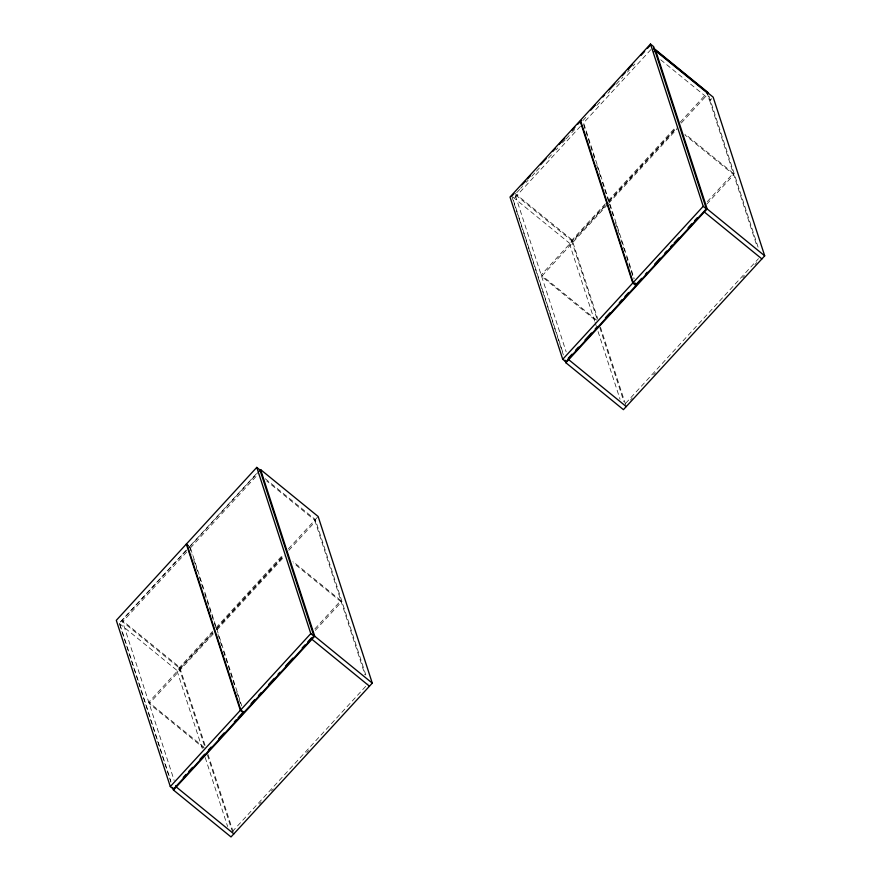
<?xml version="1.0" encoding="UTF-8"?>
<svg xmlns="http://www.w3.org/2000/svg" width="881" height="881" viewBox="0 0 881 881"><rect width="100%" height="100%" fill="white"/><g stroke="black" fill="none" stroke-linecap="round" stroke-linejoin="round"><path stroke-width="0.66" stroke-dasharray="4.41 3.3" d="M185.792 550.647L119.431 622.911L170.892 781.282M256.239 473.945L189.878 546.209L241.757 705.89M170.925 782.24L119.32 623.418L188.105 548.533M189.03 547.519L257.77 472.668M186.706 551.98L122.613 621.766L180.153 668.679L212.673 633.274M190.428 547.938L258.232 474.099M519.68 189.415L515.044 194.481L572.584 241.383L607.879 202.949M520.616 188.413L522.466 186.387M526.188 182.345L528.038 180.319M531.761 176.266L535.472 172.224M536.408 171.211L540.119 167.17M548.478 158.062L552.2 154.021M555.911 149.968L557.772 147.953M562.408 142.898L565.206 139.859M566.131 138.846L570.778 133.791M571.703 132.778L576.35 127.723M582.848 120.642L587.495 115.587M596.778 105.467L601.426 100.412M607.934 93.331L609.784 91.305M616.293 84.224L622.79 77.143M627.437 72.088L629.298 70.073M633.01 66.02L634.871 63.994M580.425 126.313L513.149 199.58L563.322 353.997M650.872 49.622L583.585 122.877L634.188 278.605M202.245 748.432L176.872 670.32L212.552 631.413M215.922 627.801L283.153 554.534M288.373 548.907L317.435 517.268M594.675 321.136L569.291 243.024L607.416 201.518M608.342 200.505L675.573 127.238M680.22 122.184L707.74 92.274M212.85 632.437L148.757 702.234L204.183 747.407M216.572 628.395L283.451 555.57M605.28 205.141L541.176 274.938L596.613 320.111M608.991 201.099L675.87 128.274M216.385 629.232L283.264 556.407M288.836 550.328L315.783 521.001L266.767 481.048M608.804 201.936L676.619 128.097M681.266 123.043L708.203 93.705M213.312 633.868L149.219 703.655L203.588 747.969M217.034 629.816L284.838 555.988M607.593 204.546L541.65 276.359L596.008 320.673M608.529 203.533L677.269 128.692M711.727 98.672L710.317 100.214L660.232 59.39M314.869 628.924L340.87 600.611L292.91 561.505M707.289 201.628L733.3 173.315L685.33 134.209M315.332 630.356L341.343 602.031L293.373 562.937M706.826 204.073L733.763 174.735L684.724 134.771M232.32 831.598L367.95 683.92M625.675 403.289L758.508 258.651M259.377 804.122L261.239 802.106M271.458 790.973L273.308 788.958M306.753 752.539L308.614 750.513M630.444 400.095L632.294 398.069M653.658 374.81L655.519 372.784M742.837 277.702L744.698 275.687M754.918 264.553L756.768 262.538M514.57 193.049L572.121 239.951L597.924 319.363M512.819 196.992L569.291 243.024M265.236 478.746L315.31 519.57L366.078 675.782M119.32 623.418L176.872 670.32M709.051 96.304L758.464 248.376M707.157 92.857L756.988 246.228M583.618 124.617L595.104 159.946M596.8 165.188L600.622 176.96M602.329 182.191L613.804 217.53M615.511 222.761L619.332 234.533M621.039 239.775L624.86 251.548M626.567 256.778L633.791 279.024M600.457 327.159L625.84 405.282M571.538 240.524L597.296 319.814M599.829 327.611L623.902 401.703M595.093 322.435L596.36 326.344M598.056 331.553L620.048 399.247M515.418 195.648L566.175 351.871M511.751 196.122L557.012 335.419M557.431 336.718L563.355 354.944M314.737 520.153L364.987 674.824M189.481 546.638L192.036 554.49M193.732 559.721L197.564 571.505M199.26 576.736L203.093 588.519M204.788 593.75L216.274 629.1M217.97 634.331L221.803 646.114M223.51 651.345L234.985 686.684M236.692 691.926L240.513 703.699M205.075 745.359L179.691 667.247L122.151 620.345L174.174 780.467M208.026 754.455L233.839 833.878M179.107 667.82L204.877 747.11M207.409 754.907L231.901 830.287M205.207 757.539L227.628 826.532"/><path stroke-width="1.32" d="M186.343 544.073L116.292 620.345L170.308 786.579L173.447 789.134L243.497 712.861L240.359 710.306L186.343 544.073L188.435 545.78M256.778 467.382L186.739 543.654L240.744 709.877L243.883 712.443L313.933 636.17L259.917 469.936L256.778 467.382L310.795 633.604L313.933 636.17M650.497 44.05L580.447 120.323L633.175 282.581L636.313 285.147L706.353 208.874L653.636 46.605L650.497 44.05L703.214 206.319L706.353 208.874M259.19 471.137L260.6 469.595L318.14 516.497L372.278 683.127L231.009 836.95L173.469 790.048L172.621 787.449M511.751 196.122L513.865 193.82M522.004 184.955L525.726 180.913M527.576 178.887L530.362 175.859M540.582 164.725L546.154 158.657M552.662 151.576L555.448 148.548M559.16 144.495L564.732 138.427M572.165 130.344L574.952 127.305M577.738 124.265L581.46 120.223M590.744 110.114L595.391 105.048M602.824 96.965L604.674 94.939M609.322 89.884L614.894 83.816M622.327 75.722L625.114 72.683M627.9 69.654L632.547 64.588M640.905 55.492L644.628 51.439M647.414 48.411L650.2 45.372M654.187 51.77L655.596 50.239L713.147 97.141L764.708 255.831L623.429 409.654L565.888 362.752L565.04 360.153M170.308 786.579L240.359 710.306M240.744 709.877L310.795 633.604M562.728 359.283L632.778 283.01L580.05 120.752L510.011 197.025L562.728 359.283L565.866 361.849L635.917 285.576L635.069 282.955M633.175 282.581L703.214 206.319M183.259 777.449L186.045 774.421M188.831 771.382L192.554 767.34M199.976 759.246L204.623 754.191M208.334 750.138L211.132 747.11M218.554 739.016L224.126 732.948M234.346 721.825L236.207 719.799M238.068 717.773L243.641 711.705M251.074 703.611L254.785 699.569M258.496 695.527L261.283 692.488M268.716 684.394L274.288 678.326M278.011 674.284L279.872 672.258M285.444 666.19L292.866 658.096M302.161 647.987L304.947 644.947M307.733 641.919L311.445 637.866L311.918 639.298L369.458 686.2M571.967 354.206L568.256 358.248L568.719 359.679L626.259 406.582M575.678 350.153L578.465 347.125M584.973 340.044L591.47 332.963M595.193 328.921L597.043 326.895M605.412 317.788L610.048 312.733M619.343 302.624L622.129 299.584M624.915 296.545L628.627 292.503M636.06 284.409L641.632 278.341M645.355 274.299L647.205 272.273M654.638 264.179L660.21 258.111M664.858 253.056L666.719 251.03M670.43 246.988L672.291 244.962M674.152 242.947L678.788 237.881M688.083 227.772L691.794 223.73M694.58 220.691L697.367 217.651M173.469 790.048L314.737 636.225L260.6 469.595M565.888 362.752L707.168 208.929L655.596 50.239M653.394 47.981L707.74 92.274L708.203 93.705M653.856 49.413L655.993 51.142M658.118 52.882L707.135 92.835M707.168 208.929L764.708 255.831M704.337 212.002L761.878 258.904M632.778 283.01L635.917 285.576M314.737 636.225L372.278 683.127M233.839 833.878L176.288 786.975L175.826 785.544"/></g></svg>
